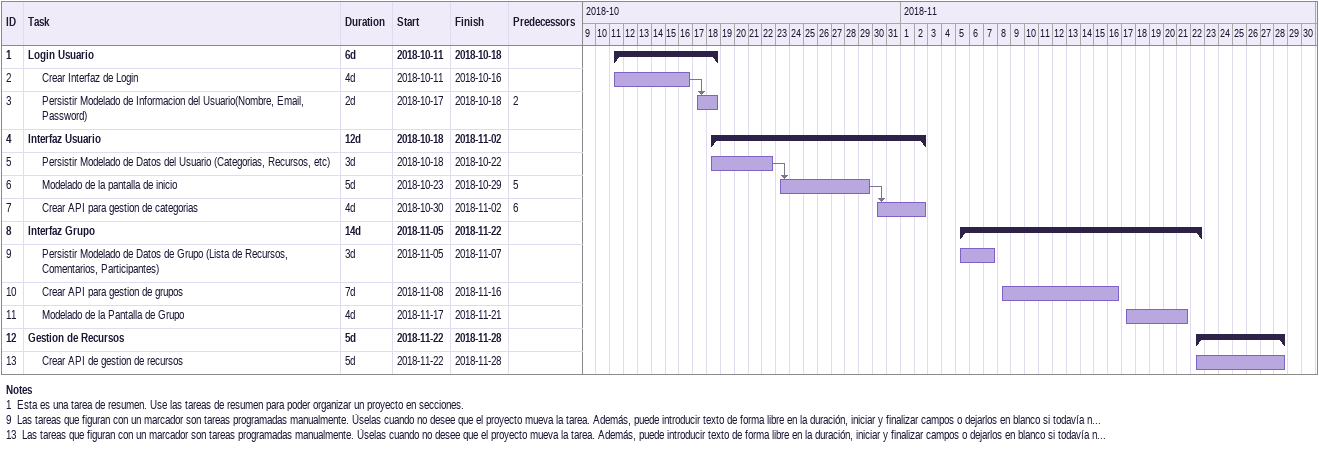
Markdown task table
| ID | Level | Task | Duration | Start | Finish | Predecessors |
|---|---|---|---|---|---|---|
| 1 | 1 | **Login Usuario** | 6d | 2018-10-11 | 2018-10-18 |  |
| 2 | 2 | Crear Interfaz de Login | 4d | 2018-10-11 | 2018-10-16 |  |
| 3 | 2 | Persistir Modelado de Informacion del Usuario(Nombre, Email, Password) | 2d | 2018-10-17 | 2018-10-18 | 2 |
| 4 | 1 | **Interfaz Usuario** | 12d | 2018-10-18 | 2018-11-02 |  |
| 5 | 2 | Persistir Modelado de Datos del Usuario (Categorias, Recursos, etc) | 3d | 2018-10-18 | 2018-10-22 |  |
| 6 | 2 | Modelado de la pantalla de inicio | 5d | 2018-10-23 | 2018-10-29 | 5 |
| 7 | 2 | Crear API para gestion de categorias | 4d | 2018-10-30 | 2018-11-02 | 6 |
| 8 | 1 | **Interfaz Grupo** | 14d | 2018-11-05 | 2018-11-22 |  |
| 9 | 2 | Persistir Modelado de Datos de Grupo (Lista de Recursos, Comentarios, Participantes) | 3d | 2018-11-05 | 2018-11-07 |  |
| 10 | 2 | Crear API para gestion de grupos | 7d | 2018-11-08 | 2018-11-16 |  |
| 11 | 2 | Modelado de la Pantalla de Grupo | 4d | 2018-11-17 | 2018-11-21 |  |
| 12 | 1 | **Gestion de Recursos** | 5d | 2018-11-22 | 2018-11-28 |  |
| 13 | 2 | Crear API de gestion de recursos | 5d | 2018-11-22 | 2018-11-28 |  |

Notes
- 1: Esta es una tarea de resumen. Use las tareas de resumen para poder organizar un proyecto en secciones.
- 9: Las tareas que figuran con un marcador son tareas programadas manualmente. Úselas cuando no desee que el proyecto mueva la tarea. Además, puede introducir texto de forma libre en la duración, iniciar y finalizar campos o dejarlos en blanco si todavía n...
- 13: Las tareas que figuran con un marcador son tareas programadas manualmente. Úselas cuando no desee que el proyecto mueva la tarea. Además, puede introducir texto de forma libre en la duración, iniciar y finalizar campos o dejarlos en blanco si todavía n...
